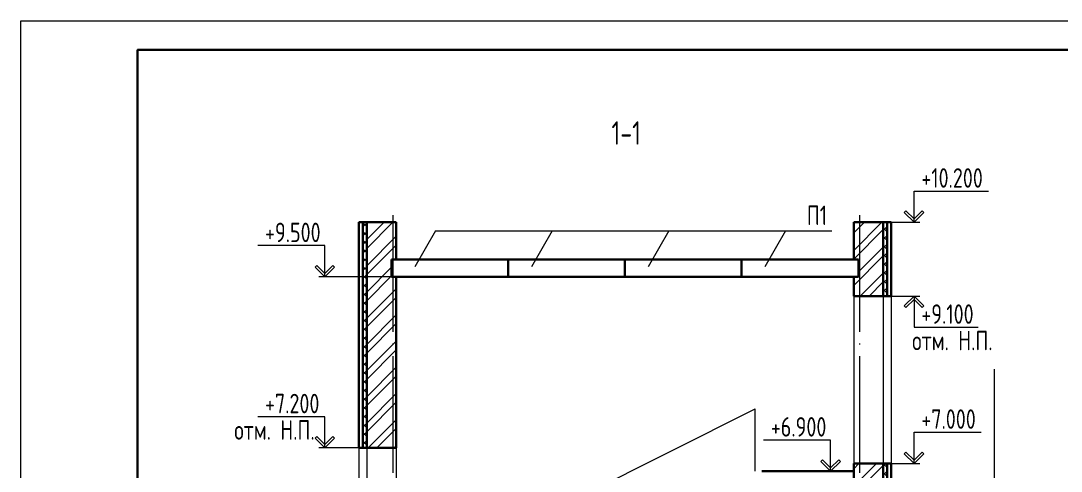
# Model space of a CAD drawing. Extents: x -965262 to 1142518, y -357520 to 71675.
# Drawn here: x 987468 to 1005314, y -205778 to -198052 of the extents above; entities that cross this region are included whole.
import ezdxf

# ---------------------------------------------------------------- set-up
doc = ezdxf.new("R2010")
doc.units = 0
doc.header["$LTSCALE"] = 10
doc.linetypes.add('DOTE', pattern=[2.42, 2, -0.2, 0.02, -0.2])
doc.layers.get('0').update_dxf_attribs({"linetype": 'CONTINUOUS', "lineweight": 30})
doc.layers.add('DOTE', color=7, linetype='DOTE', lineweight=9)
doc.styles.add('GOST 2.304', font='isocpeur.ttf', dxfattribs={"width": 0.75, "height": 250})
doc.styles.get("Standard").update_dxf_attribs({"font": 'isocpeur.ttf', "height": 300})

msp = doc.modelspace()

# ---------------------------------------------------------------- hatches: boundary and pattern name
at = {"lineweight": 15, "ltscale": 10}
h = msp.add_hatch(dxfattribs=at)
h.set_pattern_fill('ANSI37', color=256, scale=33.361392, angle=90, style=0)
h.set_pattern_definition([(135, (993369.91, -201553.35), (-74.8985, -74.8985), []), (225, (993369.91, -201553.35), (74.8985, -74.8985), [])])
h.paths.add_polyline_path([(993400.5, -201508.6), (993333.8, -201508.6), (993333.8, -201642.1), (993400.5, -201642.1)])
h.paths.add_polyline_path([(1002328, -201508.6), (1002261.3, -201508.6), (1002261.3, -201642.1), (1002328, -201642.1)])
h.paths.add_polyline_path([(1002328, -201642.1), (1002261.3, -201642.1), (1002261.3, -202374.4), (1002328, -202374.4)])
h.paths.add_polyline_path([(993400.5, -201642.1), (993333.8, -201642.1), (993333.8, -202374.4), (993400.5, -202374.4)])
h.paths.add_polyline_path([(1002328, -202374.4), (1002261.3, -202374.4), (1002261.3, -202776.4), (1002328, -202776.4)])
h.paths.add_polyline_path([(1002261.3, -205645.4), (1002328, -205645.4), (1002328, -205912.3), (1002261.3, -205912.3)])
h = msp.add_hatch(dxfattribs=at)
h.set_pattern_fill('ANSI37', color=256, scale=33.361392, angle=90, style=0)
h.set_pattern_definition([(135, (1058147.55, -156083.9), (-74.89846, -74.89846), []), (225, (1058147.55, -156083.9), (74.89846, -74.89846), [])])
h.paths.add_polyline_path([(993400.5, -205378.5), (993333.8, -205378.5), (993333.8, -205578.7), (993400.5, -205578.7)])
h.paths.add_polyline_path([(993400.5, -206979.9), (993333.8, -206979.9), (993333.8, -207180.1), (993400.5, -207180.1)])
h.paths.add_polyline_path([(993400.5, -201642.1), (993333.8, -201642.1), (993333.8, -202374.4), (993400.5, -202374.4)], flags=17)
h.paths.add_polyline_path([(993400.5, -201642.1), (993333.8, -201642.1), (993333.8, -205578.7), (993400.5, -205578.7)])
h.paths.add_polyline_path([(993400.5, -207180.1), (993333.8, -207180.1), (993333.8, -209982.4), (993400.5, -209982.4)])
h.paths.add_polyline_path([(993400.5, -211583.8), (993333.8, -211583.8), (993333.8, -215120.1), (993400.5, -215120.1)])
at = {"lineweight": 15}
h = msp.add_hatch(dxfattribs=at)
h.set_pattern_fill('ANSI32', color=256, scale=33.361392, style=0)
h.set_pattern_definition([(45, (993632.55, -201574.56), (-224.6954, 224.6954), []), (45, (993782.35, -201574.56), (-224.6954, 224.6954), [])])
h.paths.add_polyline_path([(993907.6, -201508.6), (993400.5, -201508.6), (993400.5, -201642.1), (993907.6, -201642.1)])
h.paths.add_polyline_path([(1002261.3, -201508.6), (1001754.2, -201508.6), (1001754.2, -201642.1), (1002261.3, -201642.1)])
h.paths.add_polyline_path([(993907.6, -202149.2), (993827.5, -202149.2), (993827.5, -202442.7), (993907.6, -202442.7)])
h.paths.add_polyline_path([(1001834.3, -202149.2), (1001754.2, -202149.2), (1001754.2, -202442.7), (1001834.3, -202442.7)])
h.paths.add_polyline_path([(1002261.3, -201642.1), (1001754.2, -201642.1), (1001754.2, -202374.4), (1002261.3, -202374.4)])
h.paths.add_polyline_path([(993907.6, -201642.1), (993400.5, -201642.1), (993400.5, -202374.4), (993907.6, -202374.4)])
h.paths.add_polyline_path([(993847.6, -206979.9), (993400.5, -206979.9), (993400.5, -207180.1), (993847.6, -207180.1)])
h.paths.add_polyline_path([(993907.6, -206979.9), (993847.6, -206979.9), (993847.6, -207180.1), (993907.6, -207180.1)], flags=16)
h.paths.add_polyline_path([(993847.6, -205378.5), (993400.5, -205378.5), (993400.5, -205578.7), (993847.6, -205578.7)], flags=17)
h.paths.add_polyline_path([(993907.6, -205378.5), (993847.6, -205378.5), (993847.6, -205578.7), (993907.6, -205578.7)], flags=17)
h.paths.add_polyline_path([(1002261.3, -201642.1), (1001854.3, -201642.1), (1001854.3, -202374.4), (1002261.3, -202374.4)], flags=17)
h.paths.add_polyline_path([(1001854.3, -201642.1), (1001754.2, -201642.1), (1001754.2, -202374.4), (1001854.3, -202374.4)], flags=16)
h.paths.add_polyline_path([(993847.6, -201642.1), (993400.5, -201642.1), (993400.5, -202374.4), (993847.6, -202374.4)], flags=16)
h.paths.add_polyline_path([(993907.6, -201642.1), (993847.6, -201642.1), (993847.6, -202374.4), (993907.6, -202374.4)], flags=17)
h.paths.add_polyline_path([(1002261.3, -202776.4), (1001854.3, -202776.4), (1001854.3, -205645.4), (1002261.3, -205645.4)], flags=17)
h.paths.add_polyline_path([(1001854.3, -202776.4), (1001754.2, -202776.4), (1001754.2, -205645.4), (1001854.3, -205645.4)], flags=17)
h.paths.add_polyline_path([(993847.6, -205578.7), (993400.5, -205578.7), (993400.5, -207180.1), (993847.6, -207180.1)], flags=17)
h.paths.add_polyline_path([(993907.6, -205578.7), (993847.6, -205578.7), (993847.6, -207180.1), (993907.6, -207180.1)], flags=17)
h.paths.add_polyline_path([(993847.6, -209982.4), (993400.5, -209982.4), (993400.5, -211583.8), (993847.6, -211583.8)], flags=17)
h.paths.add_polyline_path([(993907.6, -209982.4), (993847.6, -209982.4), (993847.6, -211583.8), (993907.6, -211583.8)], flags=17)
h.paths.add_polyline_path([(1002261.3, -207713.8), (1001854.3, -207713.8), (1001854.3, -210582.9), (1002261.3, -210582.9)], flags=17)
h.paths.add_polyline_path([(1001854.3, -207713.8), (1001754.2, -207713.8), (1001754.2, -210582.9), (1001854.3, -210582.9)], flags=17)
h.paths.add_polyline_path([(1002261.3, -212117.5), (1001854.3, -212117.5), (1001854.3, -214986.6), (1002261.3, -214986.6)], flags=17)
h.paths.add_polyline_path([(1001854.3, -212117.5), (1001754.2, -212117.5), (1001754.2, -214986.6), (1001854.3, -214986.6)], flags=17)
h.paths.add_polyline_path([(1001854.3, -201642.1), (1002261.3, -201642.1), (1002261.3, -215186.8), (1002154.5, -215186.8), (1001854.3, -215186.8)])
h.paths.add_polyline_path([(1001754.2, -201642.1), (1001854.3, -201642.1), (1001854.3, -215186.8), (1001754.2, -215186.8)])
h.paths.add_polyline_path([(993400.5, -201642.1), (993847.6, -201642.1), (993847.6, -215186.8), (993800.9, -215186.8), (993400.5, -215186.8)])
h.paths.add_polyline_path([(993847.6, -201642.1), (993907.6, -201642.1), (993907.6, -215186.8), (993847.6, -215186.8)])

# ---------------------------------------------------------------- linework, layer by layer
at = {"linetype": 'Continuous', "lineweight": 15, "ltscale": 100}
for p, q in [((1002651.3, -201313.5, 11008.5), (1002623, -201341.8, 11008.5)), ((1002623, -201341.8, 11008.5), (1002789.8, -201508.6, 8595.1)), ((1002789.8, -201452, 11008.5), (1002651.3, -201313.5, 11008.5)), ((1002789.8, -201452, 11008.5), (1002928.3, -201313.5, 11008.5)), ((1002956.6, -201341.8, 11008.5), (1002789.8, -201508.6, 8595.1)), ((1002789.8, -201508.6, 8595.1), (1002789.8, -201452, 11008.5)), ((1002789.8, -201508.6, 8595.1), (1002789.8, -201452, 11008.5)), ((1002928.3, -201313.5, 11008.5), (1002956.6, -201341.8, 11008.5)), ((992544, -202247.6, 11008.5), (992515.7, -202275.9, 11008.5)), ((992515.7, -202275.9, 11008.5), (992682.5, -202442.7, 8595.1)), ((992682.5, -202386.1, 11008.5), (992544, -202247.6, 11008.5)), ((992682.5, -202386.1, 11008.5), (992821, -202247.6, 11008.5)), ((992849.3, -202275.9, 11008.5), (992682.5, -202442.7, 8595.1)), ((992821, -202247.6, 11008.5), (992849.3, -202275.9, 11008.5)), ((992682.5, -202442.7, 8595.1), (992682.5, -202386.1, 11008.5)), ((992682.5, -202442.7, 8595.1), (992682.5, -202386.1, 11008.5)), ((1002623, -202943.2, 11008.5), (1002789.8, -202776.4, 8595.1)), ((1002789.8, -202833, 11008.5), (1002651.3, -202971.5, 11008.5)), ((1002789.8, -202776.4, 8595.1), (1002789.8, -202833, 11008.5)), ((1002789.8, -202776.4, 8595.1), (1002789.8, -202833, 11008.5)), ((1002956.6, -202943.2, 11008.5), (1002789.8, -202776.4, 8595.1)), ((1002789.8, -202833, 11008.5), (1002928.3, -202971.5, 11008.5)), ((1002651.3, -202971.5, 11008.5), (1002623, -202943.2, 11008.5)), ((1002928.3, -202971.5, 11008.5), (1002956.6, -202943.2, 11008.5)), ((992544, -205183.4, 11008.5), (992515.7, -205211.7, 11008.5)), ((992515.7, -205211.7, 11008.5), (992682.5, -205378.5, 8595.1)), ((992682.5, -205321.9, 11008.5), (992544, -205183.4, 11008.5)), ((992682.5, -205321.9, 11008.5), (992821, -205183.4, 11008.5)), ((992849.3, -205211.7, 11008.5), (992682.5, -205378.5, 8595.1)), ((992821, -205183.4, 11008.5), (992849.3, -205211.7, 11008.5)), ((992682.5, -205378.5, 8595.1), (992682.5, -205321.9, 11008.5)), ((992682.5, -205378.5, 8595.1), (992682.5, -205321.9, 11008.5)), ((1001220.7, -205583.4, 11008.5), (1001192.4, -205611.7, 11008.5)), ((1001359.2, -205721.9, 11008.5), (1001220.7, -205583.4, 11008.5)), ((1001359.2, -205721.9, 11008.5), (1001497.7, -205583.4, 11008.5)), ((1001497.7, -205583.4, 11008.5), (1001526, -205611.7, 11008.5)), ((1002651.3, -205450.3, 11008.5), (1002623, -205478.6, 11008.5)), ((1002623, -205478.6, 11008.5), (1002789.8, -205645.4, 8595.1)), ((1002789.8, -205588.8, 11008.5), (1002651.3, -205450.3, 11008.5)), ((1002789.8, -205588.8, 11008.5), (1002928.3, -205450.3, 11008.5)), ((1002956.6, -205478.6, 11008.5), (1002789.8, -205645.4, 8595.1)), ((1002928.3, -205450.3, 11008.5), (1002956.6, -205478.6, 11008.5)), ((1001192.4, -205611.7, 11008.5), (1001359.2, -205778.5, 9688.7)), ((1001526, -205611.7, 11008.5), (1001359.2, -205778.5, 9688.7)), ((1001359.2, -205778.5, 9688.7), (1001359.2, -205721.9, 11008.5)), ((1001359.2, -205778.5, 9688.7), (1001359.2, -205721.9, 11008.5)), ((1002789.8, -205645.4, 8595.1), (1002789.8, -205588.8, 11008.5)), ((1002789.8, -205645.4, 8595.1), (1002789.8, -205588.8, 11008.5))]:
    msp.add_line(p, q, dxfattribs=at)
at = {"extrusion": (0, 0, -1)}
for p, q in [((993267.1, -201508.6, 8595.1), (993267.1, -205378.5, 8595.1)), ((993333.8, -201508.6, 8595.1), (993333.8, -205378.5, 8595.1)), ((993400.5, -201508.6, 8595.1), (993400.5, -205378.5, 8595.1)), ((993907.6, -202149.2, 8595.1), (993907.6, -201508.6, 8595.1)), ((1001754.2, -201508.6, 8595.1), (1001754.2, -202149.2, 8595.1)), ((1002261.3, -201508.6, 8595.1), (1002261.3, -202776.4, 8595.1)), ((1002328, -201508.6, 8595.1), (1002328, -202776.4, 8595.1)), ((1002394.7, -201508.6, 8595.1), (1002394.7, -202776.4, 8595.1)), ((993827.5, -202149.2, 8595.1), (1001834.3, -202149.2, 8595.1)), ((993827.5, -202442.7, 8595.1), (993827.5, -202149.2, 8595.1)), ((995829.2, -202442.7, 8595.1), (995829.2, -202149.2, 8595.1)), ((997830.9, -202442.7, 8595.1), (997830.9, -202149.2, 8595.1)), ((999832.6, -202442.7, 8595.1), (999832.6, -202149.2, 8595.1)), ((1001834.3, -202149.2, 8595.1), (1001834.3, -202442.7, 8595.1)), ((993827.5, -202442.7, 8595.1), (1001834.3, -202442.7, 8595.1)), ((993907.6, -205378.5, 8595.1), (993907.6, -202442.7, 8595.1)), ((1001754.2, -202442.7, 8595.1), (1001754.2, -202776.4, 8595.1)), ((993267.1, -205378.5, 8595.1), (993907.6, -205378.5, 8595.1)), ((1001754.2, -205645.4, 8595.1), (1001754.2, -207713.8, 8595.1)), ((1002261.3, -205645.4, 8595.1), (1002261.3, -207713.8, 8595.1)), ((1002328, -205645.4, 8595.1), (1002328, -205912.3, 8595.1)), ((1002394.7, -205645.4, 8595.1), (1002394.7, -205912.3, 8595.1)), ((1001754.2, -205778.5, 8368.9), (1000180.3, -205778.5, 11008.5))]:
    msp.add_line(p, q, dxfattribs=at)
at = {"ltscale": 10}
for p, q in [((993267.1, -201508.6, 8595.1), (993907.6, -201508.6, 8595.1)), ((1001754.2, -201508.6, 8595.1), (1002394.7, -201508.6, 8595.1)), ((1001754.2, -202776.4, 8595.1), (1002394.7, -202776.4, 8595.1)), ((1001754.2, -205645.4, 8595.1), (1002394.7, -205645.4, 8595.1)), ((1001754.2, -205978.7, 8368.9), (1001754.2, -205778.5, 8368.9))]:
    msp.add_line(p, q, dxfattribs=at)
at = {"color": 1, "lineweight": 15, "ltscale": 10}
for p, q in [((994581.2, -201656.5, 9801.8), (994225.9, -202272, 9801.8)), ((994581.2, -201656.5, 9801.8), (1000806.4, -201656.5, 9801.8)), ((996582.9, -201656.5, 9801.8), (996227.5, -202272, 9801.8)), ((998584.6, -201656.5, 9801.8), (998229.2, -202272, 9801.8)), ((1000586.3, -201656.5, 9801.8), (1000230.9, -202272, 9801.8)), ((1000806.4, -201656.5, 9801.8), (1001381.4, -201656.5, 9801.8))]:
    msp.add_line(p, q, dxfattribs=at)
at = {"lineweight": 15, "ltscale": 10}
for p, q in [((1001754.2, -202776.4, 8595.1), (1001754.2, -205645.4, 8595.1)), ((1002261.3, -202776.4, 8595.1), (1002261.3, -205645.4, 8595.1)), ((1002394.7, -202776.4, 8595.1), (1002394.7, -205645.4, 8595.1)), ((993267.1, -205378.5, 8595.1), (993267.1, -206979.9, 8595.1)), ((993400.5, -205378.5, 8595.1), (993400.5, -206979.9, 8595.1)), ((993907.6, -205378.5, 8595.1), (993907.6, -206979.9, 8595.1))]:
    msp.add_line(p, q, dxfattribs=at)
at = {"lineweight": 15}
for p in [(995262.8, -207113.3, 11008.5), (1000066.9, -205778.5, 11008.5)]:
    msp.add_line(p, (1000066.9, -204711.3, 11008.5), dxfattribs=at)
at = {"lineweight": 0, "ltscale": 10, "elevation": 9801.8}
msp.add_lwpolyline([(987467.6, -198052.5), (1046917.6, -198052.5), (1046917.6, -240087.8), (987467.6, -240087.8)], close=True, dxfattribs=at)
at = {"ltscale": 0.1, "elevation": 9801.8}
msp.add_lwpolyline([(989469.3, -239587.4), (1046417.2, -239587.4), (1046417.2, -198552.9), (989469.3, -198552.9), (989469.3, -239587.4)], close=True, dxfattribs=at)
at = {"linetype": 'Continuous', "lineweight": 15, "ltscale": 100, "extrusion": (1, 0, 0)}
for points, elevation in [([(-201508.6, 8595.1), (-200974.8, 8595.1)], 1002789.8), ([(-202442.7, 8595.1), (-201909, 8595.1)], 992682.5), ([(-202776.4, 8595.1), (-203310.1, 8595.1)], 1002789.8), ([(-205378.5, 8595.1), (-204844.8, 8595.1)], 992682.5), ([(-205645.4, 8595.1), (-205111.6, 8595.1)], 1002789.8), ([(-205778.5, 9688.7), (-205244.7, 9688.7)], 1001359.2)]:
    msp.add_lwpolyline(points, dxfattribs=dict(at, elevation=elevation))
at = {"linetype": 'Continuous', "lineweight": 15, "ltscale": 100, "extrusion": (0, 1, 0)}
for points, elevation in [([(-1002789.8, 8595.1), (-1004065.9, 8595.1)], -200974.8), ([(-1002394.7, 8595.1), (-1002889.9, 8595.1)], -201508.6), ([(-992682.5, 8595.1), (-991531.5, 8595.1)], -201909), ([(-993907.6, 8595.1), (-992582.4, 8595.1)], -202442.7), ([(-1002394.7, 8595.1), (-1002889.9, 8595.1)], -202776.4), ([(-1002789.8, 8595.1), (-1003890.7, 8595.1)], -203310.1), ([(-992682.5, 8595.1), (-991531.5, 8595.1)], -204844.8), ([(-1002789.8, 8595.1), (-1003940.8, 8595.1)], -205111.6), ([(-993267.1, 8595.1), (-992582.4, 8595.1)], -205378.5), ([(-1001359.2, 9688.7), (-1000208.2, 9688.7)], -205244.7), ([(-1002394.7, 8595.1), (-1002889.9, 8595.1)], -205645.4)]:
    msp.add_lwpolyline(points, dxfattribs=dict(at, elevation=elevation))
at = {"color": 5, "lineweight": 15, "ltscale": 100, "elevation": 11008.5}
msp.add_lwpolyline([(1004169.1, -216130.3), (1004169.1, -209773.9), (1004502.7, -209690.5), (1003835.5, -209523.7), (1004169.1, -209440.3), (1004169.1, -204025.7)], dxfattribs=at)
at = {"linetype": 'Continuous', "lineweight": 0, "ltscale": 100, "extrusion": (0, 1, 0), "elevation": -205778.5}
msp.add_lwpolyline([(-1001606.1, 9688.7), (-1001259.1, 9688.7)], dxfattribs=at)
at = {"layer": 'DOTE', "lineweight": 9, "ltscale": 100, "extrusion": (0, -1, 0)}
for p, q in [((993847.6, -201386.2, 6658.5), (993847.6, -217499.9, 6658.5)), ((1001854.3, -201386.2, 6658.5), (1001854.3, -217499.9, 6658.5))]:
    msp.add_line(p, q, dxfattribs=at)

# ---------------------------------------------------------------- texts
at = {"width": 0.75}
msp.add_text('1-1', height=400.34, dxfattribs=at).set_placement((997599.9, -200177, 14151.9))
at = {"color": 1, "linetype": 'Continuous', "lineweight": 15, "ltscale": 100, "style": 'GOST 2.304', "width": 0.75}
for p in [(1002758.4, -203703.8, 8595.1), (991129.7, -205238.4, 8595.1)]:
    msp.add_text('отм. Н.П.', height=333.61, dxfattribs=at).set_placement(p)
at = {"linetype": 'Continuous', "lineweight": 15, "ltscale": 100, "char_height": 333.614, "attachment_point": 1}
for s, insert, width in [('{\\W0.75;+10.200}', (1002914.9, -200581.2, 8595.1), 1201.01), ('\\fISOCPEUR|b0|i0|c1|p34;\\W0.7500000000;\\T1.0000000000;\\o\\l+9.500', (991656.7, -201515.3, 8595.1), 1075.905), ('\\fISOCPEUR|b0|i0|c1|p34;\\W0.7500000000;\\T1.0000000000;\\o\\l+9.100', (1002914.9, -202916.5, 8595.1), 1025.863), ('\\fISOCPEUR|b0|i0|c1|p34;\\W0.7500000000;\\T1.0000000000;\\o\\l+7.200', (991656.7, -204451.1, 8595.1), 1075.905), ('\\fISOCPEUR|b0|i0|c1|p34;\\W0.7500000000;\\T1.0000000000;\\o\\l+6.900', (1000333.3, -204851, 9688.7), 1075.905), ('\\fISOCPEUR|b0|i0|c1|p34;\\W0.7500000000;\\T1.0000000000;\\o\\l+7.000', (1002914.9, -204718, 8595.1), 1075.905)]:
    msp.add_mtext(s, dxfattribs=dict(at, insert=insert, width=width))
at = {"lineweight": 15, "insert": (1001124.1, -201389.6, 9801.8), "char_height": 333.61, "width": 1494.59, "attachment_point": 5, "style": 'GOST 2.304'}
msp.add_mtext('\\A1;П1', dxfattribs=at)

doc.saveas('drawing.dxf')
